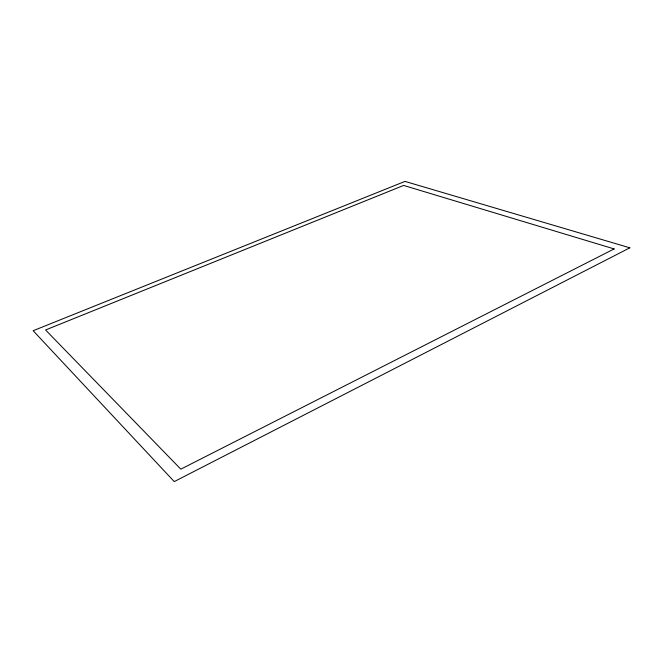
<?xml version="1.0" encoding="UTF-8"?>
<svg xmlns="http://www.w3.org/2000/svg" width="663" height="663" viewBox="0 0 663 663"><rect width="100%" height="100%" fill="white"/><g stroke="black" fill="none" stroke-linecap="round" stroke-linejoin="round"><path stroke-width="0.99" d="M629.85 247.813L174.236 481.603L33.15 330.713L404.985 181.397L629.85 247.813M614.137 248.923L180.817 469.164L45.581 329.983L403.643 185.433L614.137 248.923"/></g></svg>
